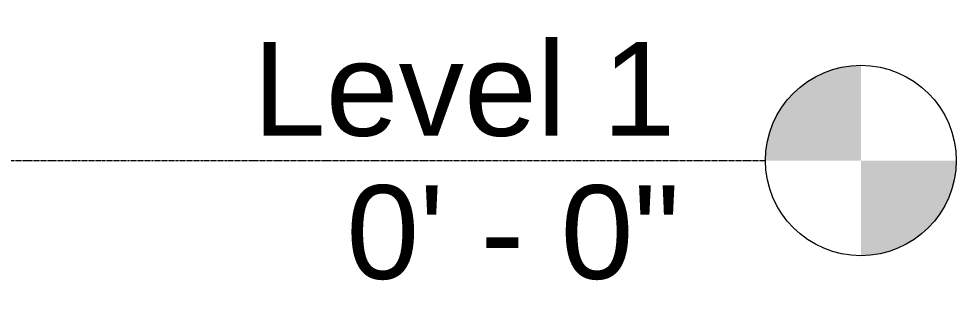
# Model space of a CAD drawing. Header units: inches. Extents: x -23227 to -2744, y -314 to 853.
# Drawn here: x -2980.3 to -2744.4, y -35.7 to 35.7 of the extents above; entities that cross this region are included whole.
import ezdxf

# ---------------------------------------------------------------- set-up
doc = ezdxf.new("R2010")
doc.units = ezdxf.units.IN
doc.header["$MEASUREMENT"] = 0
doc.linetypes.add('Grid Line 1_2_', pattern=[0.875, 0.5, -0.125, 0.125, -0.125])
doc.linetypes.add('Grid Line 1_2__2_', pattern=[0.875, 0.5, -0.125, 0.125, -0.125])
doc.layers.add('A-FLOR-LEVL', color=51, linetype='Continuous', lineweight=9)
doc.styles.add('Arial', font='arial.ttf', dxfattribs={"height": 23.60479})

# ---------------------------------------------------------------- blocks, each defined once
blk = doc.blocks.new('Level - Level Head - Circle-2773-Section 22')
at = {"layer": 'A-FLOR-LEVL'}
h = blk.add_hatch(color=256, dxfattribs=at)
edge = h.paths.add_edge_path(flags=0)
edge.add_line((26581.32, 0), (26557.32, 0))
edge.add_arc((26581.32, 0), 24, 90, 180, ccw=False)
edge.add_line((26581.32, 24), (26581.32, 0))
h = blk.add_hatch(color=256, dxfattribs=at)
edge = h.paths.add_edge_path(flags=0)
edge.add_line((26581.32, -24), (26581.32, 0))
edge.add_line((26581.32, 0), (26605.32, 0))
edge.add_arc((26581.32, 0), 24, 270, 360, ccw=False)
at = {"layer": 'A-FLOR-LEVL', "color": 250}
blk.add_circle((26581.32, 0), 24, dxfattribs=at)
blk = doc.blocks.new('Locker Rooms and Restrooms_rvt-5-Section 22')
at = {"color": 130, "lineweight": 5}
blk.add_blockref('Level - Level Head - Circle-2773-Section 22', (0, 0), dxfattribs=at)
at = {"layer": 'A-FLOR-LEVL', "insert": (26534.62, 29.84), "char_height": 23.605, "width": 127.008, "attachment_point": 3, "line_spacing_factor": 0.938532, "style": 'Arial', "bg_fill": 3, "box_fill_scale": 1.25, "bg_fill_color": 0, "bg_fill_transparency": 0}
blk.add_mtext('Level 1', dxfattribs=at)
at = {"layer": 'A-FLOR-LEVL', "insert": (26535.8, -6.23), "char_height": 23.605, "width": 99.936, "attachment_point": 3, "line_spacing_factor": 0.938532, "style": 'Arial', "bg_fill": 3, "box_fill_scale": 1.25, "bg_fill_color": 0, "bg_fill_transparency": 0}
blk.add_mtext('0\' - 0"', dxfattribs=at)
at = {"layer": 'A-FLOR-LEVL', "linetype": 'Grid Line 1_2__2_'}
blk.add_line((21746.96, 0), (26557.32, 0), dxfattribs=at)
blk = doc.blocks.new('Level - Level Head - Circle-15001-Section 22')
at = {"layer": 'A-FLOR-LEVL'}
h = blk.add_hatch(color=256, dxfattribs=at)
edge = h.paths.add_edge_path(flags=0)
edge.add_line((26581.32, 0), (26557.32, 0))
edge.add_arc((26581.32, 0), 24, 90, 180, ccw=False)
edge.add_line((26581.32, 24), (26581.32, 0))
h = blk.add_hatch(color=256, dxfattribs=at)
edge = h.paths.add_edge_path(flags=0)
edge.add_line((26581.32, -24), (26581.32, 0))
edge.add_line((26581.32, 0), (26605.32, 0))
edge.add_arc((26581.32, 0), 24, 270, 360, ccw=False)
blk.add_circle((26581.32, 0), 24, dxfattribs=at)

msp = doc.modelspace()

# ---------------------------------------------------------------- block references
at = {"layer": 'A-FLOR-LEVL'}
msp.add_blockref('Level - Level Head - Circle-15001-Section 22', (-29349.69848, 0), dxfattribs=at)

# ---------------------------------------------------------------- texts
at = {"layer": 'A-FLOR-LEVL', "insert": (-2815.07522, 29.83731), "char_height": 23.60479, "width": 127.008, "attachment_point": 3, "line_spacing_factor": 0.938532, "style": 'Arial', "bg_fill": 3, "box_fill_scale": 1.25, "bg_fill_color": 0, "bg_fill_transparency": 0}
msp.add_mtext('Level 1', dxfattribs=at)

# ---------------------------------------------------------------- next in the draw order: texts
at = {"layer": 'A-FLOR-LEVL', "insert": (-2813.89928, -6.22526), "char_height": 23.60479, "width": 99.936, "attachment_point": 3, "line_spacing_factor": 0.938532, "style": 'Arial', "bg_fill": 3, "box_fill_scale": 1.25, "bg_fill_color": 0, "bg_fill_transparency": 0}
msp.add_mtext('0\' - 0"', dxfattribs=at)

# ---------------------------------------------------------------- next in the draw order: linework, layer by layer
at = {"layer": 'A-FLOR-LEVL', "linetype": 'Grid Line 1_2_'}
msp.add_line((-7602.73945, 0), (-2792.37482, 0), dxfattribs=at)

# ---------------------------------------------------------------- next in the draw order: block references
at = {"color": 130, "lineweight": 5}
msp.add_blockref('Locker Rooms and Restrooms_rvt-5-Section 22', (-29349.69848, 0), dxfattribs=at)

doc.saveas('drawing.dxf')
